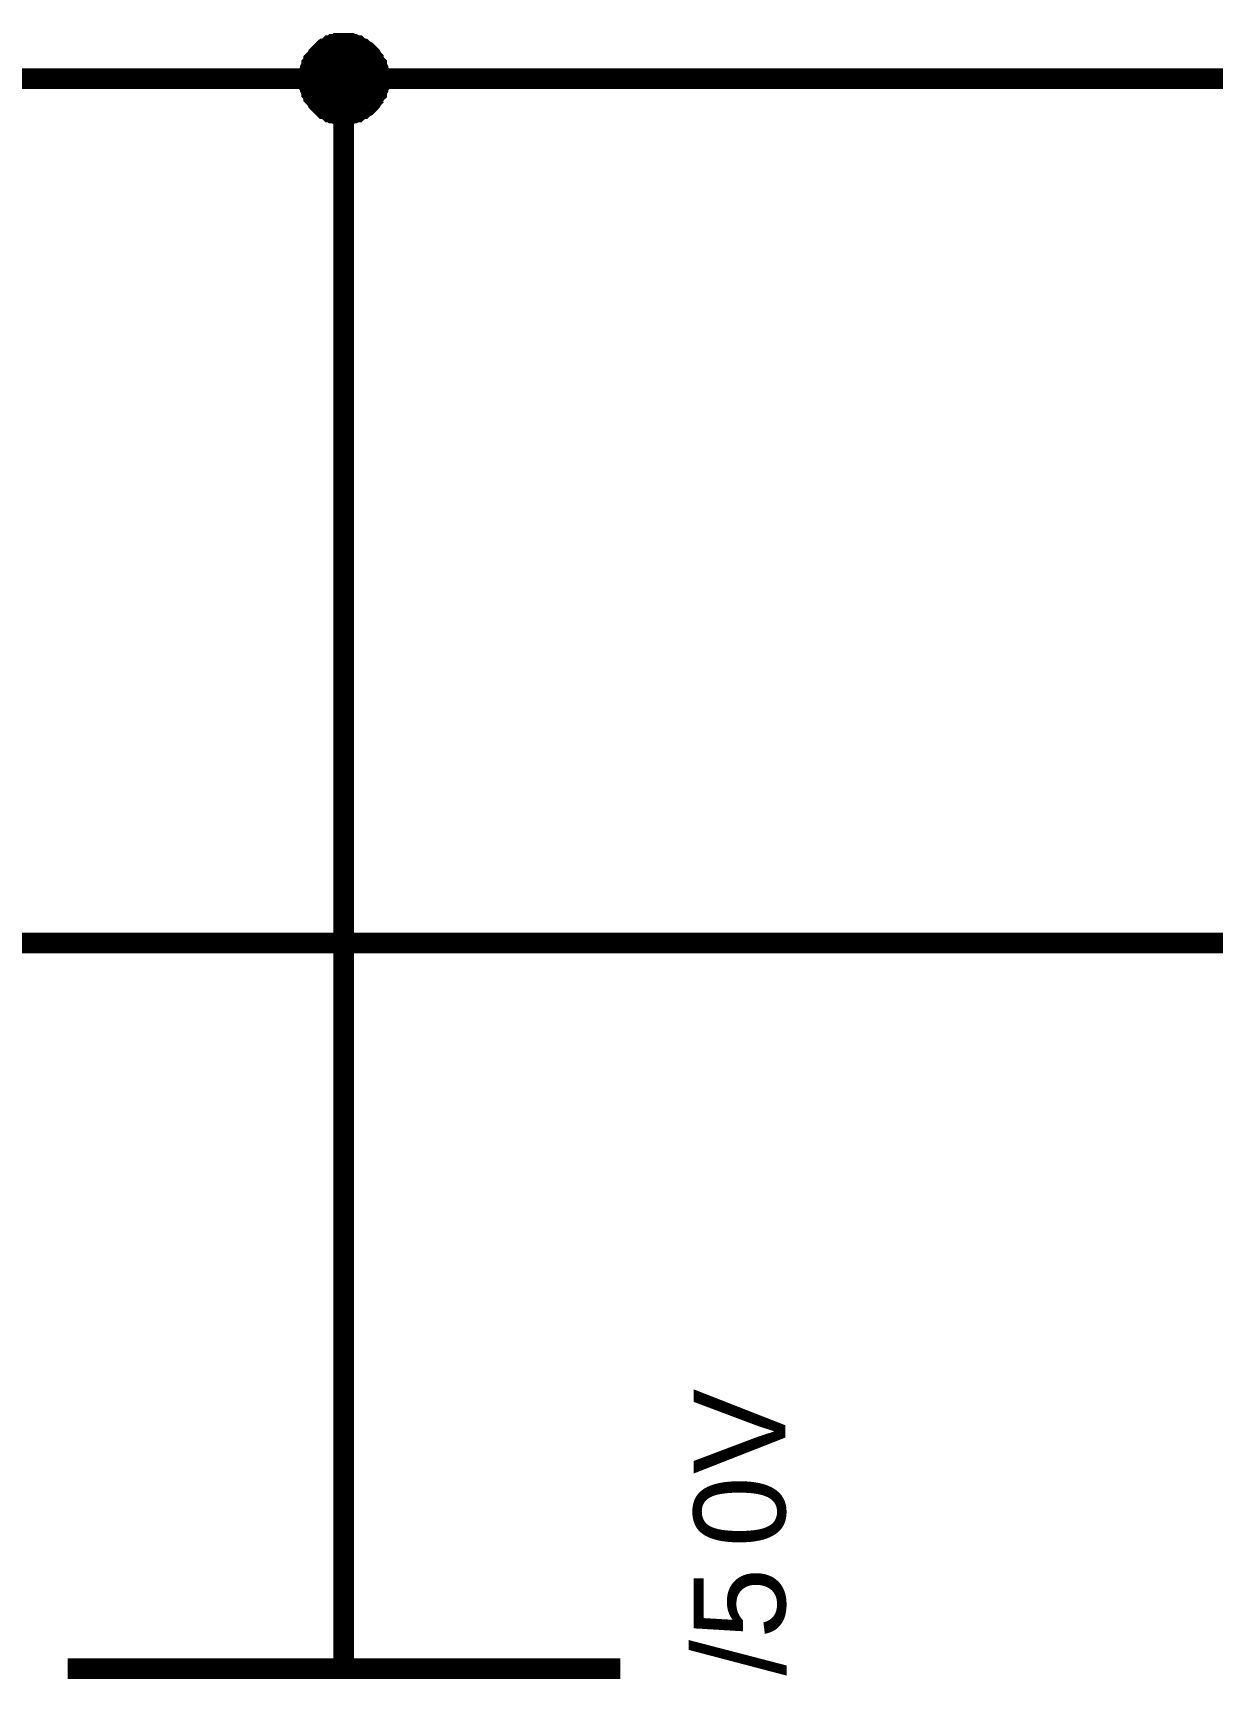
# Model space of a CAD drawing. Header units: millimetres. Extents: x -2024 to 917, y -725 to 13.
# Drawn here: x -1646.05 to -1628.99, y -487.32 to -463.5 of the extents above; entities that cross this region are included whole.
import ezdxf

# ---------------------------------------------------------------- set-up
doc = ezdxf.new("R2010")
doc.units = ezdxf.units.MM
doc.styles.get("Standard").update_dxf_attribs({"font": 'arial.ttf'})

msp = doc.modelspace()

# ---------------------------------------------------------------- linework, layer by layer
at = {"color": 7}
for points, const_width in [([(-1642.049, -464.168), (-1642.049, -464.135), (-1642.049, -464.118), (-1642.049, -464.085), (-1642.032, -464.069), (-1642.032, -464.036), (-1642.032, -464.019), (-1642.015, -463.986), (-1642.015, -463.969), (-1641.999, -463.953), (-1641.982, -463.92), (-1641.982, -463.903), (-1641.966, -463.887), (-1641.949, -463.87), (-1641.933, -463.837), (-1641.916, -463.82), (-1641.9, -463.804), (-1641.883, -463.787), (-1641.867, -463.771), (-1641.85, -463.754), (-1641.833, -463.738), (-1641.817, -463.738), (-1641.784, -463.721), (-1641.767, -463.704), (-1641.751, -463.688), (-1641.718, -463.688), (-1641.701, -463.671), (-1641.684, -463.671), (-1641.651, -463.671), (-1641.635, -463.655), (-1641.602, -463.655), (-1641.585, -463.655), (-1641.552, -463.655)], 0.3), ([(-1642.049, -464.168), (-1642.049, -464.135), (-1642.049, -464.118), (-1642.049, -464.085), (-1642.032, -464.069), (-1642.032, -464.036), (-1642.032, -464.019), (-1642.015, -463.986), (-1642.015, -463.969), (-1641.999, -463.953), (-1641.982, -463.92), (-1641.982, -463.903), (-1641.966, -463.887), (-1641.949, -463.87), (-1641.933, -463.837), (-1641.916, -463.82), (-1641.9, -463.804), (-1641.883, -463.787), (-1641.867, -463.771), (-1641.85, -463.754), (-1641.833, -463.738), (-1641.817, -463.738), (-1641.784, -463.721), (-1641.767, -463.704), (-1641.751, -463.688), (-1641.718, -463.688), (-1641.701, -463.671), (-1641.684, -463.671), (-1641.651, -463.671), (-1641.635, -463.655), (-1641.602, -463.655), (-1641.585, -463.655), (-1641.552, -463.655)], 0.3), ([(-1642.049, -464.168), (-1642.049, -464.135), (-1642.049, -464.118), (-1642.049, -464.085), (-1642.032, -464.069), (-1642.032, -464.036), (-1642.032, -464.019), (-1642.015, -463.986), (-1642.015, -463.969), (-1641.999, -463.953), (-1641.982, -463.92), (-1641.982, -463.903), (-1641.966, -463.887), (-1641.949, -463.87), (-1641.933, -463.837), (-1641.916, -463.82), (-1641.9, -463.804), (-1641.883, -463.787), (-1641.867, -463.771), (-1641.85, -463.754), (-1641.833, -463.738), (-1641.817, -463.738), (-1641.784, -463.721), (-1641.767, -463.704), (-1641.751, -463.688), (-1641.718, -463.688), (-1641.701, -463.671), (-1641.684, -463.671), (-1641.651, -463.671), (-1641.635, -463.655), (-1641.602, -463.655), (-1641.585, -463.655), (-1641.552, -463.655)], 0.3), ([(-1642.049, -464.168), (-1642.049, -464.135), (-1642.049, -464.118), (-1642.049, -464.085), (-1642.032, -464.069), (-1642.032, -464.036), (-1642.032, -464.019), (-1642.015, -463.986), (-1642.015, -463.969), (-1641.999, -463.953), (-1641.982, -463.92), (-1641.982, -463.903), (-1641.966, -463.887), (-1641.949, -463.87), (-1641.933, -463.837), (-1641.916, -463.82), (-1641.9, -463.804), (-1641.883, -463.787), (-1641.867, -463.771), (-1641.85, -463.754), (-1641.833, -463.738), (-1641.817, -463.738), (-1641.784, -463.721), (-1641.767, -463.704), (-1641.751, -463.688), (-1641.718, -463.688), (-1641.701, -463.671), (-1641.684, -463.671), (-1641.651, -463.671), (-1641.635, -463.655), (-1641.602, -463.655), (-1641.585, -463.655), (-1641.552, -463.655)], 0.3), ([(-1642.049, -464.168), (-1642.049, -464.135), (-1642.049, -464.118), (-1642.049, -464.085), (-1642.032, -464.069), (-1642.032, -464.036), (-1642.032, -464.019), (-1642.015, -463.986), (-1642.015, -463.969), (-1641.999, -463.953), (-1641.982, -463.92), (-1641.982, -463.903), (-1641.966, -463.887), (-1641.949, -463.87), (-1641.933, -463.837), (-1641.916, -463.82), (-1641.9, -463.804), (-1641.883, -463.787), (-1641.867, -463.771), (-1641.85, -463.754), (-1641.833, -463.738), (-1641.817, -463.738), (-1641.784, -463.721), (-1641.767, -463.704), (-1641.751, -463.688), (-1641.718, -463.688), (-1641.701, -463.671), (-1641.684, -463.671), (-1641.651, -463.671), (-1641.635, -463.655), (-1641.602, -463.655), (-1641.585, -463.655), (-1641.552, -463.655)], 0.0991), ([(-1642.049, -464.168), (-1642.049, -464.135), (-1642.049, -464.118), (-1642.049, -464.085), (-1642.032, -464.069), (-1642.032, -464.036), (-1642.032, -464.019), (-1642.015, -463.986), (-1642.015, -463.969), (-1641.999, -463.953), (-1641.982, -463.92), (-1641.982, -463.903), (-1641.966, -463.887), (-1641.949, -463.87), (-1641.933, -463.837), (-1641.916, -463.82), (-1641.9, -463.804), (-1641.883, -463.787), (-1641.867, -463.771), (-1641.85, -463.754), (-1641.833, -463.738), (-1641.817, -463.738), (-1641.784, -463.721), (-1641.767, -463.704), (-1641.751, -463.688), (-1641.718, -463.688), (-1641.701, -463.671), (-1641.684, -463.671), (-1641.651, -463.671), (-1641.635, -463.655), (-1641.602, -463.655), (-1641.585, -463.655), (-1641.552, -463.655)], 0.0991), ([(-1642.049, -464.168), (-1642.049, -464.135), (-1642.049, -464.118), (-1642.049, -464.085), (-1642.032, -464.069), (-1642.032, -464.036), (-1642.032, -464.019), (-1642.015, -463.986), (-1642.015, -463.969), (-1641.999, -463.953), (-1641.982, -463.92), (-1641.982, -463.903), (-1641.966, -463.887), (-1641.949, -463.87), (-1641.933, -463.837), (-1641.916, -463.82), (-1641.9, -463.804), (-1641.883, -463.787), (-1641.867, -463.771), (-1641.85, -463.754), (-1641.833, -463.738), (-1641.817, -463.738), (-1641.784, -463.721), (-1641.767, -463.704), (-1641.751, -463.688), (-1641.718, -463.688), (-1641.701, -463.671), (-1641.684, -463.671), (-1641.651, -463.671), (-1641.635, -463.655), (-1641.602, -463.655), (-1641.585, -463.655), (-1641.552, -463.655)], 0.0991), ([(-1642.049, -464.168), (-1642.049, -464.135), (-1642.049, -464.118), (-1642.049, -464.085), (-1642.032, -464.069), (-1642.032, -464.036), (-1642.032, -464.019), (-1642.015, -463.986), (-1642.015, -463.969), (-1641.999, -463.953), (-1641.982, -463.92), (-1641.982, -463.903), (-1641.966, -463.887), (-1641.949, -463.87), (-1641.933, -463.837), (-1641.916, -463.82), (-1641.9, -463.804), (-1641.883, -463.787), (-1641.867, -463.771), (-1641.85, -463.754), (-1641.833, -463.738), (-1641.817, -463.738), (-1641.784, -463.721), (-1641.767, -463.704), (-1641.751, -463.688), (-1641.718, -463.688), (-1641.701, -463.671), (-1641.684, -463.671), (-1641.651, -463.671), (-1641.635, -463.655), (-1641.602, -463.655), (-1641.585, -463.655), (-1641.552, -463.655)], 0.0991), ([(-1641.552, -463.655), (-1641.552, -463.655)], 0.3), ([(-1641.552, -463.655), (-1641.519, -463.655), (-1641.502, -463.655), (-1641.469, -463.655), (-1641.453, -463.671), (-1641.42, -463.671), (-1641.403, -463.671), (-1641.37, -463.688), (-1641.353, -463.688), (-1641.337, -463.704), (-1641.304, -463.721), (-1641.287, -463.738), (-1641.271, -463.738), (-1641.254, -463.754), (-1641.221, -463.771), (-1641.204, -463.787), (-1641.188, -463.804), (-1641.171, -463.82), (-1641.155, -463.837), (-1641.138, -463.87), (-1641.122, -463.887), (-1641.122, -463.903), (-1641.105, -463.92), (-1641.089, -463.953), (-1641.072, -463.969), (-1641.072, -463.986), (-1641.056, -464.019), (-1641.056, -464.036), (-1641.056, -464.069), (-1641.039, -464.085), (-1641.039, -464.118), (-1641.039, -464.135), (-1641.039, -464.168)], 0.3), ([(-1641.552, -463.655), (-1641.552, -463.655)], 0.3), ([(-1641.552, -463.655), (-1641.519, -463.655), (-1641.502, -463.655), (-1641.469, -463.655), (-1641.453, -463.671), (-1641.42, -463.671), (-1641.403, -463.671), (-1641.37, -463.688), (-1641.353, -463.688), (-1641.337, -463.704), (-1641.304, -463.721), (-1641.287, -463.738), (-1641.271, -463.738), (-1641.254, -463.754), (-1641.221, -463.771), (-1641.204, -463.787), (-1641.188, -463.804), (-1641.171, -463.82), (-1641.155, -463.837), (-1641.138, -463.87), (-1641.122, -463.887), (-1641.122, -463.903), (-1641.105, -463.92), (-1641.089, -463.953), (-1641.072, -463.969), (-1641.072, -463.986), (-1641.056, -464.019), (-1641.056, -464.036), (-1641.056, -464.069), (-1641.039, -464.085), (-1641.039, -464.118), (-1641.039, -464.135), (-1641.039, -464.168)], 0.3), ([(-1641.552, -463.655), (-1641.552, -463.655)], 0.3), ([(-1641.552, -463.655), (-1641.519, -463.655), (-1641.502, -463.655), (-1641.469, -463.655), (-1641.453, -463.671), (-1641.42, -463.671), (-1641.403, -463.671), (-1641.37, -463.688), (-1641.353, -463.688), (-1641.337, -463.704), (-1641.304, -463.721), (-1641.287, -463.738), (-1641.271, -463.738), (-1641.254, -463.754), (-1641.221, -463.771), (-1641.204, -463.787), (-1641.188, -463.804), (-1641.171, -463.82), (-1641.155, -463.837), (-1641.138, -463.87), (-1641.122, -463.887), (-1641.122, -463.903), (-1641.105, -463.92), (-1641.089, -463.953), (-1641.072, -463.969), (-1641.072, -463.986), (-1641.056, -464.019), (-1641.056, -464.036), (-1641.056, -464.069), (-1641.039, -464.085), (-1641.039, -464.118), (-1641.039, -464.135), (-1641.039, -464.168)], 0.3), ([(-1641.552, -463.655), (-1641.552, -463.655)], 0.3), ([(-1641.552, -463.655), (-1641.519, -463.655), (-1641.502, -463.655), (-1641.469, -463.655), (-1641.453, -463.671), (-1641.42, -463.671), (-1641.403, -463.671), (-1641.37, -463.688), (-1641.353, -463.688), (-1641.337, -463.704), (-1641.304, -463.721), (-1641.287, -463.738), (-1641.271, -463.738), (-1641.254, -463.754), (-1641.221, -463.771), (-1641.204, -463.787), (-1641.188, -463.804), (-1641.171, -463.82), (-1641.155, -463.837), (-1641.138, -463.87), (-1641.122, -463.887), (-1641.122, -463.903), (-1641.105, -463.92), (-1641.089, -463.953), (-1641.072, -463.969), (-1641.072, -463.986), (-1641.056, -464.019), (-1641.056, -464.036), (-1641.056, -464.069), (-1641.039, -464.085), (-1641.039, -464.118), (-1641.039, -464.135), (-1641.039, -464.168)], 0.3), ([(-1641.552, -463.655), (-1641.552, -463.655)], 0.0991), ([(-1641.552, -463.655), (-1641.519, -463.655), (-1641.502, -463.655), (-1641.469, -463.655), (-1641.453, -463.671), (-1641.42, -463.671), (-1641.403, -463.671), (-1641.37, -463.688), (-1641.353, -463.688), (-1641.337, -463.704), (-1641.304, -463.721), (-1641.287, -463.738), (-1641.271, -463.738), (-1641.254, -463.754), (-1641.221, -463.771), (-1641.204, -463.787), (-1641.188, -463.804), (-1641.171, -463.82), (-1641.155, -463.837), (-1641.138, -463.87), (-1641.122, -463.887), (-1641.122, -463.903), (-1641.105, -463.92), (-1641.089, -463.953), (-1641.072, -463.969), (-1641.072, -463.986), (-1641.056, -464.019), (-1641.056, -464.036), (-1641.056, -464.069), (-1641.039, -464.085), (-1641.039, -464.118), (-1641.039, -464.135), (-1641.039, -464.168)], 0.0991), ([(-1641.552, -463.655), (-1641.552, -463.655)], 0.0991), ([(-1641.552, -463.655), (-1641.519, -463.655), (-1641.502, -463.655), (-1641.469, -463.655), (-1641.453, -463.671), (-1641.42, -463.671), (-1641.403, -463.671), (-1641.37, -463.688), (-1641.353, -463.688), (-1641.337, -463.704), (-1641.304, -463.721), (-1641.287, -463.738), (-1641.271, -463.738), (-1641.254, -463.754), (-1641.221, -463.771), (-1641.204, -463.787), (-1641.188, -463.804), (-1641.171, -463.82), (-1641.155, -463.837), (-1641.138, -463.87), (-1641.122, -463.887), (-1641.122, -463.903), (-1641.105, -463.92), (-1641.089, -463.953), (-1641.072, -463.969), (-1641.072, -463.986), (-1641.056, -464.019), (-1641.056, -464.036), (-1641.056, -464.069), (-1641.039, -464.085), (-1641.039, -464.118), (-1641.039, -464.135), (-1641.039, -464.168)], 0.0991), ([(-1641.552, -463.655), (-1641.552, -463.655)], 0.0991), ([(-1641.552, -463.655), (-1641.519, -463.655), (-1641.502, -463.655), (-1641.469, -463.655), (-1641.453, -463.671), (-1641.42, -463.671), (-1641.403, -463.671), (-1641.37, -463.688), (-1641.353, -463.688), (-1641.337, -463.704), (-1641.304, -463.721), (-1641.287, -463.738), (-1641.271, -463.738), (-1641.254, -463.754), (-1641.221, -463.771), (-1641.204, -463.787), (-1641.188, -463.804), (-1641.171, -463.82), (-1641.155, -463.837), (-1641.138, -463.87), (-1641.122, -463.887), (-1641.122, -463.903), (-1641.105, -463.92), (-1641.089, -463.953), (-1641.072, -463.969), (-1641.072, -463.986), (-1641.056, -464.019), (-1641.056, -464.036), (-1641.056, -464.069), (-1641.039, -464.085), (-1641.039, -464.118), (-1641.039, -464.135), (-1641.039, -464.168)], 0.0991), ([(-1641.552, -463.655), (-1641.552, -463.655)], 0.0991), ([(-1641.552, -463.655), (-1641.519, -463.655), (-1641.502, -463.655), (-1641.469, -463.655), (-1641.453, -463.671), (-1641.42, -463.671), (-1641.403, -463.671), (-1641.37, -463.688), (-1641.353, -463.688), (-1641.337, -463.704), (-1641.304, -463.721), (-1641.287, -463.738), (-1641.271, -463.738), (-1641.254, -463.754), (-1641.221, -463.771), (-1641.204, -463.787), (-1641.188, -463.804), (-1641.171, -463.82), (-1641.155, -463.837), (-1641.138, -463.87), (-1641.122, -463.887), (-1641.122, -463.903), (-1641.105, -463.92), (-1641.089, -463.953), (-1641.072, -463.969), (-1641.072, -463.986), (-1641.056, -464.019), (-1641.056, -464.036), (-1641.056, -464.069), (-1641.039, -464.085), (-1641.039, -464.118), (-1641.039, -464.135), (-1641.039, -464.168)], 0.0991), ([(-1686.521, -464.168), (-1641.552, -464.168), (-1641.552, -484.171)], 0.3), ([(-1641.552, -464.681), (-1641.585, -464.681), (-1641.602, -464.681), (-1641.635, -464.681), (-1641.651, -464.665), (-1641.684, -464.665), (-1641.701, -464.665), (-1641.718, -464.648), (-1641.751, -464.648), (-1641.767, -464.632), (-1641.784, -464.615), (-1641.817, -464.599), (-1641.833, -464.599), (-1641.85, -464.582), (-1641.867, -464.566), (-1641.883, -464.549), (-1641.9, -464.532), (-1641.916, -464.516), (-1641.933, -464.499), (-1641.949, -464.466), (-1641.966, -464.45), (-1641.982, -464.433), (-1641.982, -464.416), (-1641.999, -464.383), (-1642.015, -464.367), (-1642.015, -464.35), (-1642.032, -464.317), (-1642.032, -464.301), (-1642.032, -464.267), (-1642.049, -464.251), (-1642.049, -464.218), (-1642.049, -464.201), (-1642.049, -464.168)], 0.3), ([(-1642.049, -464.168), (-1642.049, -464.168)], 0.3), ([(-1641.552, -464.681), (-1641.585, -464.681), (-1641.602, -464.681), (-1641.635, -464.681), (-1641.651, -464.665), (-1641.684, -464.665), (-1641.701, -464.665), (-1641.718, -464.648), (-1641.751, -464.648), (-1641.767, -464.632), (-1641.784, -464.615), (-1641.817, -464.599), (-1641.833, -464.599), (-1641.85, -464.582), (-1641.867, -464.566), (-1641.883, -464.549), (-1641.9, -464.532), (-1641.916, -464.516), (-1641.933, -464.499), (-1641.949, -464.466), (-1641.966, -464.45), (-1641.982, -464.433), (-1641.982, -464.416), (-1641.999, -464.383), (-1642.015, -464.367), (-1642.015, -464.35), (-1642.032, -464.317), (-1642.032, -464.301), (-1642.032, -464.267), (-1642.049, -464.251), (-1642.049, -464.218), (-1642.049, -464.201), (-1642.049, -464.168)], 0.3), ([(-1642.049, -464.168), (-1642.049, -464.168)], 0.3), ([(-1641.552, -464.681), (-1641.585, -464.681), (-1641.602, -464.681), (-1641.635, -464.681), (-1641.651, -464.665), (-1641.684, -464.665), (-1641.701, -464.665), (-1641.718, -464.648), (-1641.751, -464.648), (-1641.767, -464.632), (-1641.784, -464.615), (-1641.817, -464.599), (-1641.833, -464.599), (-1641.85, -464.582), (-1641.867, -464.566), (-1641.883, -464.549), (-1641.9, -464.532), (-1641.916, -464.516), (-1641.933, -464.499), (-1641.949, -464.466), (-1641.966, -464.45), (-1641.982, -464.433), (-1641.982, -464.416), (-1641.999, -464.383), (-1642.015, -464.367), (-1642.015, -464.35), (-1642.032, -464.317), (-1642.032, -464.301), (-1642.032, -464.267), (-1642.049, -464.251), (-1642.049, -464.218), (-1642.049, -464.201), (-1642.049, -464.168)], 0.3), ([(-1642.049, -464.168), (-1642.049, -464.168)], 0.3), ([(-1641.552, -464.681), (-1641.585, -464.681), (-1641.602, -464.681), (-1641.635, -464.681), (-1641.651, -464.665), (-1641.684, -464.665), (-1641.701, -464.665), (-1641.718, -464.648), (-1641.751, -464.648), (-1641.767, -464.632), (-1641.784, -464.615), (-1641.817, -464.599), (-1641.833, -464.599), (-1641.85, -464.582), (-1641.867, -464.566), (-1641.883, -464.549), (-1641.9, -464.532), (-1641.916, -464.516), (-1641.933, -464.499), (-1641.949, -464.466), (-1641.966, -464.45), (-1641.982, -464.433), (-1641.982, -464.416), (-1641.999, -464.383), (-1642.015, -464.367), (-1642.015, -464.35), (-1642.032, -464.317), (-1642.032, -464.301), (-1642.032, -464.267), (-1642.049, -464.251), (-1642.049, -464.218), (-1642.049, -464.201), (-1642.049, -464.168)], 0.3), ([(-1642.049, -464.168), (-1642.049, -464.168)], 0.3), ([(-1641.552, -464.681), (-1641.585, -464.681), (-1641.602, -464.681), (-1641.635, -464.681), (-1641.651, -464.665), (-1641.684, -464.665), (-1641.701, -464.665), (-1641.718, -464.648), (-1641.751, -464.648), (-1641.767, -464.632), (-1641.784, -464.615), (-1641.817, -464.599), (-1641.833, -464.599), (-1641.85, -464.582), (-1641.867, -464.566), (-1641.883, -464.549), (-1641.9, -464.532), (-1641.916, -464.516), (-1641.933, -464.499), (-1641.949, -464.466), (-1641.966, -464.45), (-1641.982, -464.433), (-1641.982, -464.416), (-1641.999, -464.383), (-1642.015, -464.367), (-1642.015, -464.35), (-1642.032, -464.317), (-1642.032, -464.301), (-1642.032, -464.267), (-1642.049, -464.251), (-1642.049, -464.218), (-1642.049, -464.201), (-1642.049, -464.168)], 0.0991), ([(-1642.049, -464.168), (-1642.049, -464.168)], 0.0991), ([(-1641.552, -464.681), (-1641.585, -464.681), (-1641.602, -464.681), (-1641.635, -464.681), (-1641.651, -464.665), (-1641.684, -464.665), (-1641.701, -464.665), (-1641.718, -464.648), (-1641.751, -464.648), (-1641.767, -464.632), (-1641.784, -464.615), (-1641.817, -464.599), (-1641.833, -464.599), (-1641.85, -464.582), (-1641.867, -464.566), (-1641.883, -464.549), (-1641.9, -464.532), (-1641.916, -464.516), (-1641.933, -464.499), (-1641.949, -464.466), (-1641.966, -464.45), (-1641.982, -464.433), (-1641.982, -464.416), (-1641.999, -464.383), (-1642.015, -464.367), (-1642.015, -464.35), (-1642.032, -464.317), (-1642.032, -464.301), (-1642.032, -464.267), (-1642.049, -464.251), (-1642.049, -464.218), (-1642.049, -464.201), (-1642.049, -464.168)], 0.0991), ([(-1642.049, -464.168), (-1642.049, -464.168)], 0.0991), ([(-1641.552, -464.681), (-1641.585, -464.681), (-1641.602, -464.681), (-1641.635, -464.681), (-1641.651, -464.665), (-1641.684, -464.665), (-1641.701, -464.665), (-1641.718, -464.648), (-1641.751, -464.648), (-1641.767, -464.632), (-1641.784, -464.615), (-1641.817, -464.599), (-1641.833, -464.599), (-1641.85, -464.582), (-1641.867, -464.566), (-1641.883, -464.549), (-1641.9, -464.532), (-1641.916, -464.516), (-1641.933, -464.499), (-1641.949, -464.466), (-1641.966, -464.45), (-1641.982, -464.433), (-1641.982, -464.416), (-1641.999, -464.383), (-1642.015, -464.367), (-1642.015, -464.35), (-1642.032, -464.317), (-1642.032, -464.301), (-1642.032, -464.267), (-1642.049, -464.251), (-1642.049, -464.218), (-1642.049, -464.201), (-1642.049, -464.168)], 0.0991), ([(-1642.049, -464.168), (-1642.049, -464.168)], 0.0991), ([(-1641.552, -464.681), (-1641.585, -464.681), (-1641.602, -464.681), (-1641.635, -464.681), (-1641.651, -464.665), (-1641.684, -464.665), (-1641.701, -464.665), (-1641.718, -464.648), (-1641.751, -464.648), (-1641.767, -464.632), (-1641.784, -464.615), (-1641.817, -464.599), (-1641.833, -464.599), (-1641.85, -464.582), (-1641.867, -464.566), (-1641.883, -464.549), (-1641.9, -464.532), (-1641.916, -464.516), (-1641.933, -464.499), (-1641.949, -464.466), (-1641.966, -464.45), (-1641.982, -464.433), (-1641.982, -464.416), (-1641.999, -464.383), (-1642.015, -464.367), (-1642.015, -464.35), (-1642.032, -464.317), (-1642.032, -464.301), (-1642.032, -464.267), (-1642.049, -464.251), (-1642.049, -464.218), (-1642.049, -464.201), (-1642.049, -464.168)], 0.0991), ([(-1642.049, -464.168), (-1642.049, -464.168)], 0.0991), ([(-1641.039, -464.168), (-1641.039, -464.201), (-1641.039, -464.218), (-1641.039, -464.251), (-1641.056, -464.267), (-1641.056, -464.301), (-1641.056, -464.317), (-1641.072, -464.35), (-1641.072, -464.367), (-1641.089, -464.383), (-1641.105, -464.416), (-1641.122, -464.433), (-1641.122, -464.45), (-1641.138, -464.466), (-1641.155, -464.499), (-1641.171, -464.516), (-1641.188, -464.532), (-1641.204, -464.549), (-1641.221, -464.566), (-1641.254, -464.582), (-1641.271, -464.599), (-1641.287, -464.599), (-1641.304, -464.615), (-1641.337, -464.632), (-1641.353, -464.648), (-1641.37, -464.648), (-1641.403, -464.665), (-1641.42, -464.665), (-1641.453, -464.665), (-1641.469, -464.681), (-1641.502, -464.681), (-1641.519, -464.681), (-1641.552, -464.681)], 0.3), ([(-1609.062, -464.168), (-1641.552, -464.168)], 0.3), ([(-1641.039, -464.168), (-1641.039, -464.201), (-1641.039, -464.218), (-1641.039, -464.251), (-1641.056, -464.267), (-1641.056, -464.301), (-1641.056, -464.317), (-1641.072, -464.35), (-1641.072, -464.367), (-1641.089, -464.383), (-1641.105, -464.416), (-1641.122, -464.433), (-1641.122, -464.45), (-1641.138, -464.466), (-1641.155, -464.499), (-1641.171, -464.516), (-1641.188, -464.532), (-1641.204, -464.549), (-1641.221, -464.566), (-1641.254, -464.582), (-1641.271, -464.599), (-1641.287, -464.599), (-1641.304, -464.615), (-1641.337, -464.632), (-1641.353, -464.648), (-1641.37, -464.648), (-1641.403, -464.665), (-1641.42, -464.665), (-1641.453, -464.665), (-1641.469, -464.681), (-1641.502, -464.681), (-1641.519, -464.681), (-1641.552, -464.681)], 0.3), ([(-1641.039, -464.168), (-1641.039, -464.201), (-1641.039, -464.218), (-1641.039, -464.251), (-1641.056, -464.267), (-1641.056, -464.301), (-1641.056, -464.317), (-1641.072, -464.35), (-1641.072, -464.367), (-1641.089, -464.383), (-1641.105, -464.416), (-1641.122, -464.433), (-1641.122, -464.45), (-1641.138, -464.466), (-1641.155, -464.499), (-1641.171, -464.516), (-1641.188, -464.532), (-1641.204, -464.549), (-1641.221, -464.566), (-1641.254, -464.582), (-1641.271, -464.599), (-1641.287, -464.599), (-1641.304, -464.615), (-1641.337, -464.632), (-1641.353, -464.648), (-1641.37, -464.648), (-1641.403, -464.665), (-1641.42, -464.665), (-1641.453, -464.665), (-1641.469, -464.681), (-1641.502, -464.681), (-1641.519, -464.681), (-1641.552, -464.681)], 0.3), ([(-1641.039, -464.168), (-1641.039, -464.201), (-1641.039, -464.218), (-1641.039, -464.251), (-1641.056, -464.267), (-1641.056, -464.301), (-1641.056, -464.317), (-1641.072, -464.35), (-1641.072, -464.367), (-1641.089, -464.383), (-1641.105, -464.416), (-1641.122, -464.433), (-1641.122, -464.45), (-1641.138, -464.466), (-1641.155, -464.499), (-1641.171, -464.516), (-1641.188, -464.532), (-1641.204, -464.549), (-1641.221, -464.566), (-1641.254, -464.582), (-1641.271, -464.599), (-1641.287, -464.599), (-1641.304, -464.615), (-1641.337, -464.632), (-1641.353, -464.648), (-1641.37, -464.648), (-1641.403, -464.665), (-1641.42, -464.665), (-1641.453, -464.665), (-1641.469, -464.681), (-1641.502, -464.681), (-1641.519, -464.681), (-1641.552, -464.681)], 0.3), ([(-1641.039, -464.168), (-1641.039, -464.201), (-1641.039, -464.218), (-1641.039, -464.251), (-1641.056, -464.267), (-1641.056, -464.301), (-1641.056, -464.317), (-1641.072, -464.35), (-1641.072, -464.367), (-1641.089, -464.383), (-1641.105, -464.416), (-1641.122, -464.433), (-1641.122, -464.45), (-1641.138, -464.466), (-1641.155, -464.499), (-1641.171, -464.516), (-1641.188, -464.532), (-1641.204, -464.549), (-1641.221, -464.566), (-1641.254, -464.582), (-1641.271, -464.599), (-1641.287, -464.599), (-1641.304, -464.615), (-1641.337, -464.632), (-1641.353, -464.648), (-1641.37, -464.648), (-1641.403, -464.665), (-1641.42, -464.665), (-1641.453, -464.665), (-1641.469, -464.681), (-1641.502, -464.681), (-1641.519, -464.681), (-1641.552, -464.681)], 0.0991), ([(-1641.039, -464.168), (-1641.039, -464.201), (-1641.039, -464.218), (-1641.039, -464.251), (-1641.056, -464.267), (-1641.056, -464.301), (-1641.056, -464.317), (-1641.072, -464.35), (-1641.072, -464.367), (-1641.089, -464.383), (-1641.105, -464.416), (-1641.122, -464.433), (-1641.122, -464.45), (-1641.138, -464.466), (-1641.155, -464.499), (-1641.171, -464.516), (-1641.188, -464.532), (-1641.204, -464.549), (-1641.221, -464.566), (-1641.254, -464.582), (-1641.271, -464.599), (-1641.287, -464.599), (-1641.304, -464.615), (-1641.337, -464.632), (-1641.353, -464.648), (-1641.37, -464.648), (-1641.403, -464.665), (-1641.42, -464.665), (-1641.453, -464.665), (-1641.469, -464.681), (-1641.502, -464.681), (-1641.519, -464.681), (-1641.552, -464.681)], 0.0991), ([(-1641.039, -464.168), (-1641.039, -464.201), (-1641.039, -464.218), (-1641.039, -464.251), (-1641.056, -464.267), (-1641.056, -464.301), (-1641.056, -464.317), (-1641.072, -464.35), (-1641.072, -464.367), (-1641.089, -464.383), (-1641.105, -464.416), (-1641.122, -464.433), (-1641.122, -464.45), (-1641.138, -464.466), (-1641.155, -464.499), (-1641.171, -464.516), (-1641.188, -464.532), (-1641.204, -464.549), (-1641.221, -464.566), (-1641.254, -464.582), (-1641.271, -464.599), (-1641.287, -464.599), (-1641.304, -464.615), (-1641.337, -464.632), (-1641.353, -464.648), (-1641.37, -464.648), (-1641.403, -464.665), (-1641.42, -464.665), (-1641.453, -464.665), (-1641.469, -464.681), (-1641.502, -464.681), (-1641.519, -464.681), (-1641.552, -464.681)], 0.0991), ([(-1641.039, -464.168), (-1641.039, -464.201), (-1641.039, -464.218), (-1641.039, -464.251), (-1641.056, -464.267), (-1641.056, -464.301), (-1641.056, -464.317), (-1641.072, -464.35), (-1641.072, -464.367), (-1641.089, -464.383), (-1641.105, -464.416), (-1641.122, -464.433), (-1641.122, -464.45), (-1641.138, -464.466), (-1641.155, -464.499), (-1641.171, -464.516), (-1641.188, -464.532), (-1641.204, -464.549), (-1641.221, -464.566), (-1641.254, -464.582), (-1641.271, -464.599), (-1641.287, -464.599), (-1641.304, -464.615), (-1641.337, -464.632), (-1641.353, -464.648), (-1641.37, -464.648), (-1641.403, -464.665), (-1641.42, -464.665), (-1641.453, -464.665), (-1641.469, -464.681), (-1641.502, -464.681), (-1641.519, -464.681), (-1641.552, -464.681)], 0.0991), ([(-1641.039, -464.168), (-1641.039, -464.168), (-1641.039, -464.168), (-1641.039, -464.168), (-1641.039, -464.168), (-1641.039, -464.168), (-1641.039, -464.168), (-1641.039, -464.168), (-1641.039, -464.168), (-1641.039, -464.168), (-1641.039, -464.168), (-1641.039, -464.168), (-1641.039, -464.168), (-1641.039, -464.168), (-1641.039, -464.168), (-1641.039, -464.168), (-1641.039, -464.168), (-1641.039, -464.168), (-1641.039, -464.168), (-1641.039, -464.168), (-1641.039, -464.168), (-1641.039, -464.168), (-1641.039, -464.168), (-1641.039, -464.168), (-1641.039, -464.168), (-1641.039, -464.168), (-1641.039, -464.168), (-1641.039, -464.168), (-1641.039, -464.168), (-1641.039, -464.168), (-1641.039, -464.168), (-1641.039, -464.168), (-1641.039, -464.168)], 0.3), ([(-1641.039, -464.168), (-1641.039, -464.168)], 0.3), ([(-1641.039, -464.168), (-1641.039, -464.168), (-1641.039, -464.168), (-1641.039, -464.168), (-1641.039, -464.168), (-1641.039, -464.168), (-1641.039, -464.168), (-1641.039, -464.168), (-1641.039, -464.168), (-1641.039, -464.168), (-1641.039, -464.168), (-1641.039, -464.168), (-1641.039, -464.168), (-1641.039, -464.168), (-1641.039, -464.168), (-1641.039, -464.168), (-1641.039, -464.168), (-1641.039, -464.168), (-1641.039, -464.168), (-1641.039, -464.168), (-1641.039, -464.168), (-1641.039, -464.168), (-1641.039, -464.168), (-1641.039, -464.168), (-1641.039, -464.168), (-1641.039, -464.168), (-1641.039, -464.168), (-1641.039, -464.168), (-1641.039, -464.168), (-1641.039, -464.168), (-1641.039, -464.168), (-1641.039, -464.168), (-1641.039, -464.168)], 0.3), ([(-1641.039, -464.168), (-1641.039, -464.168)], 0.3), ([(-1641.039, -464.168), (-1641.039, -464.168), (-1641.039, -464.168), (-1641.039, -464.168), (-1641.039, -464.168), (-1641.039, -464.168), (-1641.039, -464.168), (-1641.039, -464.168), (-1641.039, -464.168), (-1641.039, -464.168), (-1641.039, -464.168), (-1641.039, -464.168), (-1641.039, -464.168), (-1641.039, -464.168), (-1641.039, -464.168), (-1641.039, -464.168), (-1641.039, -464.168), (-1641.039, -464.168), (-1641.039, -464.168), (-1641.039, -464.168), (-1641.039, -464.168), (-1641.039, -464.168), (-1641.039, -464.168), (-1641.039, -464.168), (-1641.039, -464.168), (-1641.039, -464.168), (-1641.039, -464.168), (-1641.039, -464.168), (-1641.039, -464.168), (-1641.039, -464.168), (-1641.039, -464.168), (-1641.039, -464.168), (-1641.039, -464.168)], 0.3), ([(-1641.039, -464.168), (-1641.039, -464.168)], 0.3), ([(-1641.039, -464.168), (-1641.039, -464.168), (-1641.039, -464.168), (-1641.039, -464.168), (-1641.039, -464.168), (-1641.039, -464.168), (-1641.039, -464.168), (-1641.039, -464.168), (-1641.039, -464.168), (-1641.039, -464.168), (-1641.039, -464.168), (-1641.039, -464.168), (-1641.039, -464.168), (-1641.039, -464.168), (-1641.039, -464.168), (-1641.039, -464.168), (-1641.039, -464.168), (-1641.039, -464.168), (-1641.039, -464.168), (-1641.039, -464.168), (-1641.039, -464.168), (-1641.039, -464.168), (-1641.039, -464.168), (-1641.039, -464.168), (-1641.039, -464.168), (-1641.039, -464.168), (-1641.039, -464.168), (-1641.039, -464.168), (-1641.039, -464.168), (-1641.039, -464.168), (-1641.039, -464.168), (-1641.039, -464.168), (-1641.039, -464.168)], 0.3), ([(-1641.039, -464.168), (-1641.039, -464.168)], 0.3), ([(-1641.039, -464.168), (-1641.039, -464.168), (-1641.039, -464.168), (-1641.039, -464.168), (-1641.039, -464.168), (-1641.039, -464.168), (-1641.039, -464.168), (-1641.039, -464.168), (-1641.039, -464.168), (-1641.039, -464.168), (-1641.039, -464.168), (-1641.039, -464.168), (-1641.039, -464.168), (-1641.039, -464.168), (-1641.039, -464.168), (-1641.039, -464.168), (-1641.039, -464.168), (-1641.039, -464.168), (-1641.039, -464.168), (-1641.039, -464.168), (-1641.039, -464.168), (-1641.039, -464.168), (-1641.039, -464.168), (-1641.039, -464.168), (-1641.039, -464.168), (-1641.039, -464.168), (-1641.039, -464.168), (-1641.039, -464.168), (-1641.039, -464.168), (-1641.039, -464.168), (-1641.039, -464.168), (-1641.039, -464.168), (-1641.039, -464.168)], 0.0991), ([(-1641.039, -464.168), (-1641.039, -464.168)], 0.0991), ([(-1641.039, -464.168), (-1641.039, -464.168), (-1641.039, -464.168), (-1641.039, -464.168), (-1641.039, -464.168), (-1641.039, -464.168), (-1641.039, -464.168), (-1641.039, -464.168), (-1641.039, -464.168), (-1641.039, -464.168), (-1641.039, -464.168), (-1641.039, -464.168), (-1641.039, -464.168), (-1641.039, -464.168), (-1641.039, -464.168), (-1641.039, -464.168), (-1641.039, -464.168), (-1641.039, -464.168), (-1641.039, -464.168), (-1641.039, -464.168), (-1641.039, -464.168), (-1641.039, -464.168), (-1641.039, -464.168), (-1641.039, -464.168), (-1641.039, -464.168), (-1641.039, -464.168), (-1641.039, -464.168), (-1641.039, -464.168), (-1641.039, -464.168), (-1641.039, -464.168), (-1641.039, -464.168), (-1641.039, -464.168), (-1641.039, -464.168)], 0.0991), ([(-1641.039, -464.168), (-1641.039, -464.168)], 0.0991), ([(-1641.039, -464.168), (-1641.039, -464.168), (-1641.039, -464.168), (-1641.039, -464.168), (-1641.039, -464.168), (-1641.039, -464.168), (-1641.039, -464.168), (-1641.039, -464.168), (-1641.039, -464.168), (-1641.039, -464.168), (-1641.039, -464.168), (-1641.039, -464.168), (-1641.039, -464.168), (-1641.039, -464.168), (-1641.039, -464.168), (-1641.039, -464.168), (-1641.039, -464.168), (-1641.039, -464.168), (-1641.039, -464.168), (-1641.039, -464.168), (-1641.039, -464.168), (-1641.039, -464.168), (-1641.039, -464.168), (-1641.039, -464.168), (-1641.039, -464.168), (-1641.039, -464.168), (-1641.039, -464.168), (-1641.039, -464.168), (-1641.039, -464.168), (-1641.039, -464.168), (-1641.039, -464.168), (-1641.039, -464.168), (-1641.039, -464.168)], 0.0991), ([(-1641.039, -464.168), (-1641.039, -464.168)], 0.0991), ([(-1641.039, -464.168), (-1641.039, -464.168), (-1641.039, -464.168), (-1641.039, -464.168), (-1641.039, -464.168), (-1641.039, -464.168), (-1641.039, -464.168), (-1641.039, -464.168), (-1641.039, -464.168), (-1641.039, -464.168), (-1641.039, -464.168), (-1641.039, -464.168), (-1641.039, -464.168), (-1641.039, -464.168), (-1641.039, -464.168), (-1641.039, -464.168), (-1641.039, -464.168), (-1641.039, -464.168), (-1641.039, -464.168), (-1641.039, -464.168), (-1641.039, -464.168), (-1641.039, -464.168), (-1641.039, -464.168), (-1641.039, -464.168), (-1641.039, -464.168), (-1641.039, -464.168), (-1641.039, -464.168), (-1641.039, -464.168), (-1641.039, -464.168), (-1641.039, -464.168), (-1641.039, -464.168), (-1641.039, -464.168), (-1641.039, -464.168)], 0.0991), ([(-1641.039, -464.168), (-1641.039, -464.168)], 0.0991), ([(-1609.062, -476.67), (-1621.558, -476.67), (-1686.521, -476.67)], 0.3), ([(-1641.552, -487.168), (-1641.552, -484.171)], 0.3), ([(-1645.541, -487.168), (-1637.547, -487.168)], 0.3)]:
    msp.add_lwpolyline(points, dxfattribs=dict(at, const_width=const_width))
at = {"color": 7, "const_width": 0.508}
msp.add_lwpolyline([(-1641.852, -464.162, 1), (-1641.344, -464.162, 1)], format="xyb", close=True, dxfattribs=at)

# ---------------------------------------------------------------- texts
at = {"color": 7}
for s, p in [('V', (-1635.163, -484.353)), ('0', (-1635.163, -485.413)), ('5', (-1635.163, -486.738)), ('/', (-1635.163, -487.268))]:
    msp.add_text(s, height=1.325, rotation=90, dxfattribs=at).set_placement(p)

doc.saveas('drawing.dxf')
